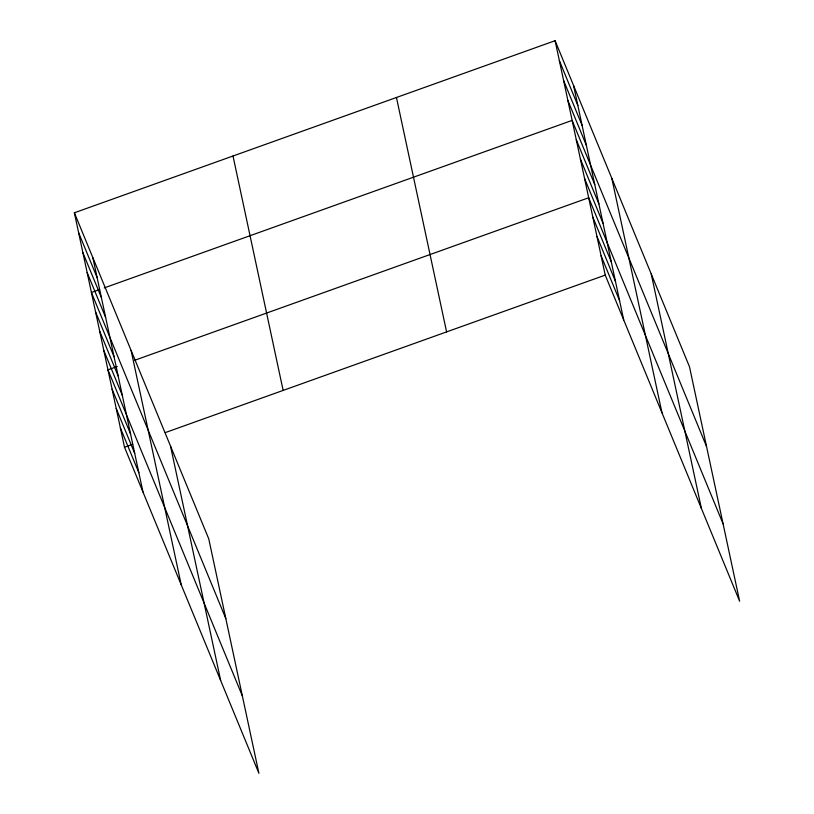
<?xml version="1.0" encoding="UTF-8"?>
<svg xmlns="http://www.w3.org/2000/svg" width="814" height="814" viewBox="0 0 814 814"><rect width="100%" height="100%" fill="white"/><g stroke="black" fill="none" stroke-linecap="round" stroke-linejoin="round"><path stroke-width="1.22" d="M74.369 212.79L208.771 538.888L258.903 773.3L124.501 447.201L74.369 212.79L555.097 40.7L689.499 366.799L739.631 601.21L605.229 275.112L555.097 40.7M99.573 289.57L91.412 292.491L225.824 618.589M104.243 287.902L572.14 120.401L706.542 446.499M117.287 366.504L107.957 369.851L242.358 695.939M134.788 360.246L588.685 197.751L723.086 523.85M124.501 447.201L132.662 444.281M165.323 432.59L605.229 275.112M559.35 60.623L577.838 105.464M563.614 80.545L582.102 125.387M567.877 100.478L586.355 145.319M576.271 139.743L594.759 184.575M580.413 159.076L598.89 203.917M584.544 178.419L603.032 223.26M592.816 217.094L611.304 261.935M596.957 236.436L615.435 281.278M601.088 255.769L619.576 300.61M78.632 232.712L97.11 277.554M82.886 252.645L101.374 297.486M87.149 272.568L105.637 317.409M95.543 311.833L114.031 356.674M99.684 331.166L118.162 376.007M103.816 350.508L122.304 395.35M112.088 389.184L130.576 434.025M116.229 408.526L134.707 453.367M120.36 427.859L138.848 472.7M651.241 273.982L701.383 508.394M611.833 178.358L661.965 412.769M573.575 85.541L623.707 319.953M396.449 97.487L446.591 331.898M233.008 156.003L283.14 390.415M170.523 446.072L220.655 680.484M131.105 350.447L181.237 584.859M92.847 257.631L142.979 492.043"/></g></svg>
